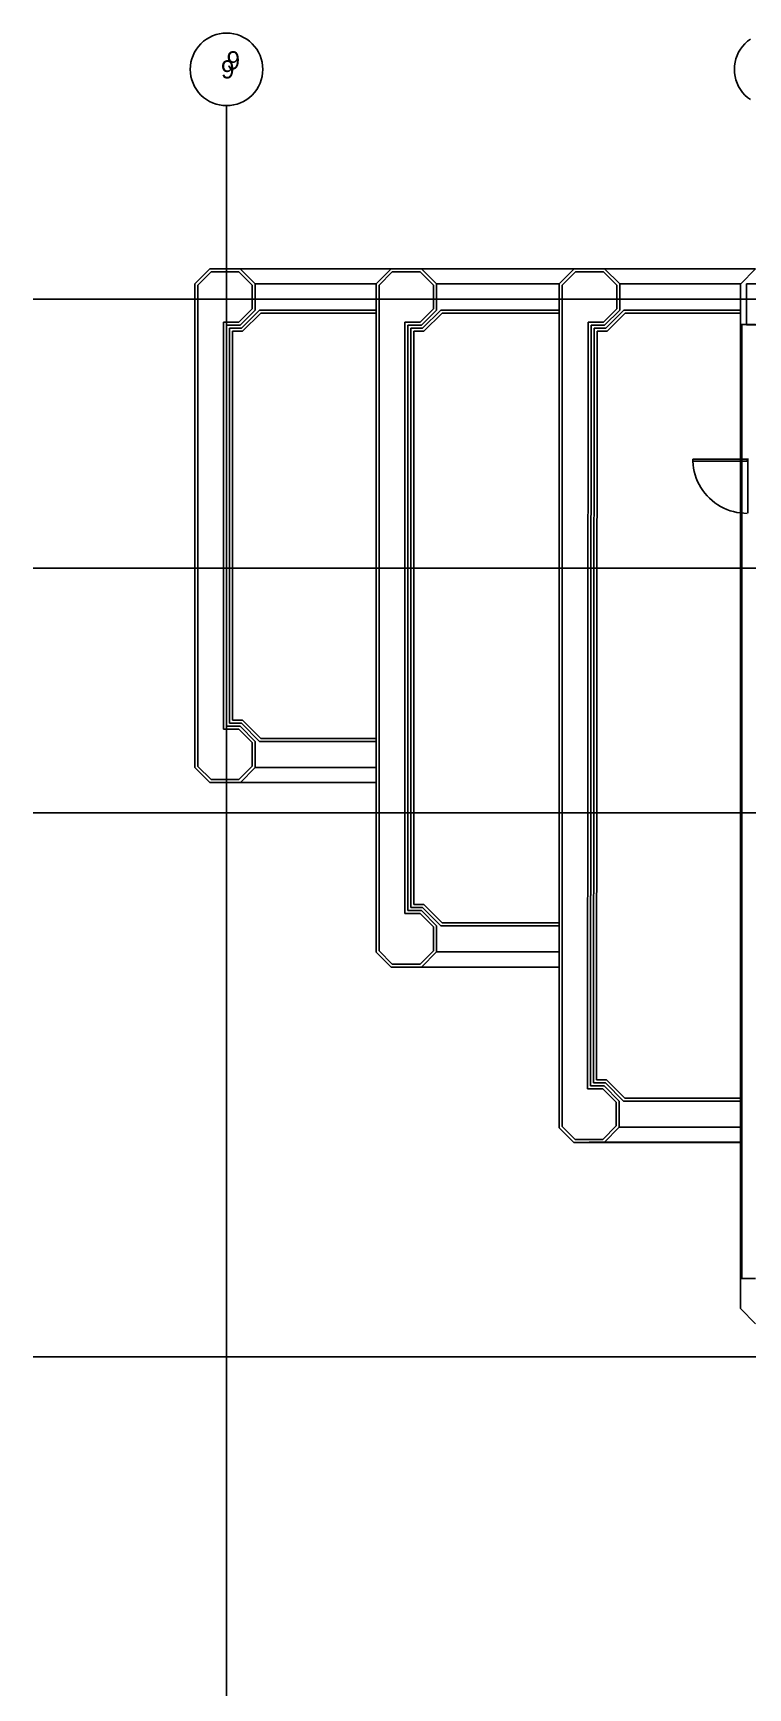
# Model space of a CAD drawing. Header units: millimetres. Extents: x 18694 to 89916, y 18694 to 89916.
# Drawn here: x 18694 to 30708, y 62103 to 89916 of the extents above; entities that cross this region are included whole.
import ezdxf

# ---------------------------------------------------------------- set-up
doc = ezdxf.new("R2010")
doc.units = ezdxf.units.MM
doc.layers.get('0').update_dxf_attribs({"linetype": 'CONTINUOUS'})
for name, color, linetype in [('E-B-FURR', 7, 'CONTINUOUS'), ('E-B-GLAZ', 7, 'CONTINUOUS'), ('E-B-SHEL', 7, 'CONTINUOUS'), ('E-C-HEAD', 7, 'CONTINUOUS'), ('E-F-TERR', 7, 'CONTINUOUS'), ('GRIDLN', 7, 'CONTINUOUS')]:
    doc.layers.add(name, color=color, linetype=linetype)

msp = doc.modelspace()

# ---------------------------------------------------------------- linework, layer by layer
for p, q in [((29781.500152, 82757.257802), (30695.900152, 82757.257802)), ((29781.500152, 82757.257802), (29781.500152, 82719.157802)), ((29781.500152, 82719.157802), (30695.900152, 82719.157802)), ((30695.900152, 82757.257802), (30695.900152, 82719.157802))]:
    msp.add_line(p, q)
msp.add_lwpolyline([(22555.2, 89306.4), (22552.264609, 89366.151249), (22543.486707, 89425.32706), (22528.950829, 89483.357539), (22508.796963, 89539.68382), (22483.219203, 89593.763451), (22452.463876, 89645.075614), (22416.827172, 89693.126146), (22376.652294, 89737.452294), (22332.326146, 89777.627172), (22284.275614, 89813.263876), (22232.963451, 89844.019203), (22178.88382, 89869.596963), (22122.557539, 89889.750829), (22064.52706, 89904.286707), (22005.351249, 89913.064609), (21945.6, 89916), (21885.848751, 89913.064609), (21826.67294, 89904.286707), (21768.642461, 89889.750829), (21712.31618, 89869.596963), (21658.236549, 89844.019203), (21606.924386, 89813.263876), (21558.873854, 89777.627172), (21514.547706, 89737.452294), (21474.372828, 89693.126146), (21438.736124, 89645.075614), (21407.980797, 89593.763451), (21382.403037, 89539.68382), (21362.249171, 89483.357539), (21347.713293, 89425.32706), (21338.935391, 89366.151249), (21336, 89306.4), (21338.935391, 89246.648751), (21347.713293, 89187.47294), (21362.249171, 89129.442461), (21382.403037, 89073.11618), (21407.980797, 89019.036549), (21438.736124, 88967.724386), (21474.372828, 88919.673854), (21514.547706, 88875.347706), (21558.873854, 88835.172828), (21606.924386, 88799.536124), (21658.236549, 88768.780797), (21712.31618, 88743.203037), (21768.642461, 88723.049171), (21826.67294, 88708.513293), (21885.848751, 88699.735391), (21945.6, 88696.8), (22005.351249, 88699.735391), (22064.52706, 88708.513293), (22122.557539, 88723.049171), (22178.88382, 88743.203037), (22232.963451, 88768.780797), (22284.275614, 88799.536124), (22332.326146, 88835.172828), (22376.652294, 88875.347706), (22416.827172, 88919.673854), (22452.463876, 88967.724386), (22483.219203, 89019.036549), (22508.796963, 89073.11618), (22528.950829, 89129.442461), (22543.486707, 89187.47294), (22552.264609, 89246.648751), (22555.2, 89306.4), (22555.2, 89306.4)], close=True)
for points in [[(30750.924386, 89813.263876), (30702.873854, 89777.627172), (30658.547706, 89737.452294), (30618.372828, 89693.126146), (30582.736124, 89645.075614), (30551.980797, 89593.763451), (30526.403037, 89539.68382), (30506.249171, 89483.357539), (30491.713293, 89425.32706), (30482.935391, 89366.151249), (30480, 89306.4), (30482.935391, 89246.648751), (30491.713293, 89187.47294), (30506.249171, 89129.442461), (30526.403037, 89073.11618), (30551.980797, 89019.036549), (30582.736124, 88967.724386), (30618.372828, 88919.673854), (30658.547706, 88875.347706), (30702.873854, 88835.172828), (30750.924386, 88799.536124)], [(30695.900152, 81842.857802), (30637.678806, 81844.713209), (30579.693732, 81850.2719), (30522.180247, 81859.511316), (30465.371751, 81872.393962), (30409.498785, 81888.867558), (30354.788091, 81908.865251), (30301.461696, 81932.305886), (30249.736009, 81959.094337), (30199.820944, 81989.121891), (30151.919064, 82022.26669), (30106.224766, 82058.394226), (30062.923485, 82097.357887), (30022.190947, 82138.99955), (29984.192452, 82183.150226), (29949.082206, 82229.630742), (29917.002693, 82278.252471), (29888.084097, 82328.818098), (29862.443776, 82381.122416), (29840.185784, 82434.953165), (29821.400447, 82490.091889), (29806.164, 82546.314825), (29794.538277, 82603.393808), (29786.570455, 82661.097201), (29782.29287, 82719.190833)]]:
    msp.add_lwpolyline(points)
at = {"layer": 'E-B-FURR', "color": 6}
msp.add_lwpolyline([(31498.821407, 85699.6), (30686.021407, 85699.6), (30686.021407, 85013.8), (31498.821407, 85013.8), (31498.821407, 85699.6), (31498.821407, 85699.6)], close=True, dxfattribs=at)
at = {"layer": 'E-B-GLAZ', "color": 8}
for p, q in [((30581.6, 68986.4), (30581.6, 85016.45844)), ((30607, 68986.4), (30607, 85016.45844)), ((30581.6, 71272.4), (28041.6, 71272.4))]:
    msp.add_line(p, q, dxfattribs=at)
at = {"layer": 'E-B-SHEL', "color": 2}
for p, q in [((30836.61346, 85953.6), (30581.6, 85698.58654)), ((30581.6, 85698.58654), (30581.6, 85016.45844)), ((30835.6, 85016.45844), (30581.6, 85016.45844)), ((30581.6, 68986.4), (30581.6, 68478.4)), ((30835.6, 68986.4), (30581.6, 68986.4)), ((30581.6, 68478.4), (30835.6, 68224.4))]:
    msp.add_line(p, q, dxfattribs=at)
at = {"layer": 'E-C-HEAD', "color": 5}
msp.add_line((30707.560429, 81849.241559), (30707.560429, 82763.641559), dxfattribs=at)
at = {"layer": 'E-F-TERR', "color": 4}
for p, q in [((21412.2, 85701.539087), (21664.260913, 85953.6)), ((21664.260913, 85953.6), (21412.2, 85701.539087)), ((22172.260913, 85953.6), (21664.260913, 85953.6)), ((22172.260913, 85953.6), (21664.260913, 85953.6)), ((21930.960913, 85953.6), (21664.260913, 85953.6)), ((24745.165521, 85953.6), (22061.806676, 85953.6)), ((22428.2, 85699.724054), (22174.2, 85953.724054)), ((24458.55789, 85701.539087), (24710.618829, 85953.6)), ((24710.618829, 85953.6), (24458.55789, 85701.539087)), ((24977.318829, 85953.6), (24710.618829, 85953.6)), ((25218.618829, 85953.6), (24710.618829, 85953.6)), ((25218.618829, 85953.6), (24710.618829, 85953.6)), ((30836.61346, 85953.6), (25108.164566, 85953.6)), ((25474.55789, 85699.724054), (25220.55789, 85953.724054)), ((27789.584324, 85953.6), (27537.523411, 85701.539087)), ((27537.523411, 85701.539087), (27789.584324, 85953.6)), ((28297.584324, 85953.6), (27789.584324, 85953.6)), ((28297.584324, 85953.6), (27789.584324, 85953.6)), ((28056.284324, 85953.6), (27789.584324, 85953.6)), ((28553.523411, 85699.724054), (28299.523411, 85953.724054)), ((21412.2, 85701.539087), (21412.2, 77569.660913)), ((21685.302959, 85902.8), (21463, 85680.497041)), ((21463, 85680.497041), (21463, 77590.702959)), ((22153.282008, 85902.8), (21685.302959, 85902.8)), ((22377.4, 85678.682008), (22153.282008, 85902.8)), ((22377.4, 85280.701574), (22377.4, 85678.682008)), ((22428.2, 85259.659529), (22428.2, 85699.724054)), ((22428.2, 85699.6), (24458.55789, 85699.6)), ((24458.55789, 85701.539087), (24458.55789, 74470.860913)), ((24731.660874, 85902.8), (24509.35789, 85680.497041)), ((24509.35789, 85680.497041), (24509.35789, 74491.902959)), ((25199.639898, 85902.8), (24731.660874, 85902.8)), ((25423.75789, 85678.682008), (25199.639898, 85902.8)), ((25423.75789, 85280.701574), (25423.75789, 85678.682008)), ((25474.55789, 85259.659529), (25474.55789, 85699.724054)), ((25474.55789, 85699.6), (27537.523411, 85699.6)), ((27537.523411, 85701.539087), (27537.523411, 71515.683283)), ((27810.62637, 85902.8), (27588.323411, 85680.497041)), ((27588.323411, 85680.497041), (27588.323411, 71536.725329)), ((28278.605419, 85902.8), (27810.62637, 85902.8)), ((28502.723411, 85678.682008), (28278.605419, 85902.8)), ((28502.723411, 85280.701574), (28502.723411, 85678.682008)), ((28553.523411, 85259.659529), (28553.523411, 85699.724054)), ((28553.523411, 85699.6), (30582.61346, 85699.6)), ((22153.157954, 85056.459529), (22377.4, 85280.701574)), ((22174.2, 85005.659529), (22428.2, 85259.659529)), ((22195.242046, 84954.859529), (22500.042046, 85259.659529)), ((22216.284092, 84904.059529), (22521.084092, 85208.859529)), ((22500.042046, 85259.659529), (24458.55789, 85259.659529)), ((22521.084092, 85208.859529), (24458.55789, 85208.859529)), ((25199.515844, 85056.459529), (25423.75789, 85280.701574)), ((25220.55789, 85005.659529), (25474.55789, 85259.659529)), ((25241.599961, 84954.859529), (25546.399961, 85259.659529)), ((25262.642007, 84904.059529), (25567.442007, 85208.859529)), ((25546.399961, 85259.659529), (27537.523411, 85259.659529)), ((25567.442007, 85208.859529), (27537.523411, 85208.859529)), ((28278.481365, 85056.459529), (28502.723411, 85280.701574)), ((28299.523411, 85005.659529), (28553.523411, 85259.659529)), ((28320.565457, 84954.859529), (28625.365457, 85259.659529)), ((28341.607503, 84904.059529), (28646.407503, 85208.859529)), ((28625.365457, 85259.659529), (30581.6, 85259.659529)), ((28646.407503, 85208.859529), (30581.6, 85208.859529)), ((21894.8, 85056.459529), (21894.8, 78214.740471)), ((22153.157954, 85056.459529), (21894.8, 85056.459529)), ((21945.6, 78265.540471), (21945.6, 85005.659529)), ((22174.2, 85005.659529), (21945.6, 85005.659529)), ((21996.4, 78316.340471), (21996.4, 84954.859529)), ((22195.242046, 84954.859529), (21996.4, 84954.859529)), ((22047.2, 78367.140471), (22047.2, 84904.059529)), ((22216.284092, 84904.059529), (22047.2, 84904.059529)), ((24942.8, 85056.459529), (24942.8, 75115.940471)), ((25199.515844, 85056.459529), (24942.8, 85056.459529)), ((24991.95789, 75166.740471), (24991.95789, 85005.659529)), ((25220.55789, 85005.659529), (24991.95789, 85005.659529)), ((25042.75789, 75217.540471), (25042.75789, 84954.859529)), ((25241.599961, 84954.859529), (25042.75789, 84954.859529)), ((25093.55789, 75268.340471), (25093.55789, 84904.059529)), ((25262.642007, 84904.059529), (25093.55789, 84904.059529)), ((28021.765521, 85056.459529), (28013.379025, 72169.149337)), ((28278.481365, 85056.459529), (28021.765521, 85056.459529)), ((28062.536941, 72219.949337), (28070.923411, 85005.659529)), ((28299.523411, 85005.659529), (28070.923411, 85005.659529)), ((28113.336941, 72270.749337), (28121.723411, 84954.859529)), ((28320.565457, 84954.859529), (28121.723411, 84954.859529)), ((28164.136941, 72321.549337), (28172.523411, 84904.059529)), ((28341.607503, 84904.059529), (28172.523411, 84904.059529)), ((22153.157954, 78214.740471), (21894.8, 78214.740471)), ((22174.2, 78265.540471), (21945.6, 78265.540471)), ((22195.242046, 78316.340471), (21996.4, 78316.340471)), ((22216.284092, 78367.140471), (22047.2, 78367.140471)), ((22153.157954, 78214.740471), (22377.4, 77990.498426)), ((22174.2, 78265.540471), (22428.2, 78011.540471)), ((22195.242046, 78316.340471), (22500.042046, 78011.540471)), ((22216.284092, 78367.140471), (22521.084092, 78062.340471)), ((22377.4, 77990.498426), (22377.4, 77592.517992)), ((22428.2, 78011.540471), (22428.2, 77571.475946)), ((22500.042046, 78011.540471), (24458.55789, 78011.540471)), ((22521.084092, 78062.340471), (24458.55789, 78062.340471)), ((21412.2, 77569.660913), (21664.260913, 77317.6)), ((21664.260913, 77317.6), (21412.2, 77569.660913)), ((21685.302959, 77368.4), (21463, 77590.702959)), ((22153.282008, 77368.4), (21685.302959, 77368.4)), ((22377.4, 77592.517992), (22153.282008, 77368.4)), ((22428.2, 77571.475946), (22174.2, 77317.475946)), ((22428.2, 77571.6), (24458.55789, 77571.6)), ((22172.260913, 77317.6), (21664.260913, 77317.6)), ((22172.260913, 77317.6), (21664.260913, 77317.6)), ((21930.960913, 77317.6), (21664.260913, 77317.6)), ((24458.55789, 77317.6), (22061.806676, 77317.6)), ((25199.515844, 75115.940471), (24942.8, 75115.940471)), ((25220.55789, 75166.740471), (24991.95789, 75166.740471)), ((25241.599961, 75217.540471), (25042.75789, 75217.540471)), ((25262.642007, 75268.340471), (25093.55789, 75268.340471)), ((25199.515844, 75115.940471), (25423.75789, 74891.698426)), ((25220.55789, 75166.740471), (25474.55789, 74912.740471)), ((25241.599961, 75217.540471), (25546.399961, 74912.740471)), ((25262.642007, 75268.340471), (25567.442007, 74963.540471)), ((25423.75789, 74891.698426), (25423.75789, 74493.717992)), ((25474.55789, 74912.740471), (25474.55789, 74472.675946)), ((25546.399961, 74912.740471), (27537.408095, 74912.740471)), ((25567.442007, 74963.540471), (27537.408095, 74963.540471)), ((24710.618829, 74218.8), (24458.55789, 74470.860913)), ((24731.660874, 74269.6), (24509.35789, 74491.902959)), ((25199.639898, 74269.6), (24731.660874, 74269.6)), ((25423.75789, 74493.717992), (25199.639898, 74269.6)), ((25474.55789, 74472.675946), (25220.55789, 74218.675946)), ((25474.55789, 74472.8), (27537.523411, 74472.8)), ((25218.618829, 74218.8), (24710.618829, 74218.8)), ((25218.618829, 74218.8), (24710.618829, 74218.8)), ((27537.523411, 74218.8), (25108.164566, 74218.8)), ((28333.221032, 72321.549337), (28164.136941, 72321.549337)), ((28333.221032, 72321.549337), (28638.021032, 72016.749337)), ((28270.094869, 72169.149337), (28013.379025, 72169.149337)), ((28291.136941, 72219.949337), (28062.536941, 72219.949337)), ((28312.178986, 72270.749337), (28113.336941, 72270.749337)), ((28270.094869, 72169.149337), (28494.336941, 71944.907291)), ((28291.136941, 72219.949337), (28545.136941, 71965.949337)), ((28312.178986, 72270.749337), (28616.978986, 71965.949337)), ((28494.336941, 71944.907291), (28494.336941, 71546.926858)), ((28545.136941, 71965.949337), (28545.136941, 71525.884786)), ((28616.978986, 71965.949337), (30607.98712, 71965.949337)), ((28638.021032, 72016.749337), (30607.98712, 72016.749337)), ((27781.197854, 71272.008865), (27529.136941, 71524.069779)), ((27802.2399, 71322.808865), (27579.936941, 71545.111824)), ((28494.336941, 71546.926858), (28270.218948, 71322.808865)), ((28545.136941, 71525.884786), (28291.136941, 71271.884786)), ((28545.136941, 71526.008865), (30608.102436, 71526.008865)), ((28289.197854, 71272.008865), (27781.197854, 71272.008865)), ((28289.197854, 71272.008865), (27781.197854, 71272.008865)), ((28270.218948, 71322.808865), (27802.2399, 71322.808865)), ((30608.102436, 71272.008865), (28178.743617, 71272.008865))]:
    msp.add_line(p, q, dxfattribs=at)
at = {"layer": 'GRIDLN', "color": 9}
for p, q in [((21945.6, 88696.8), (21945.6, 18694.4)), ((88696.8, 85445.6), (18694.4, 85445.6)), ((88696.8, 80924.4), (18694.4, 80924.4)), ((88696.8, 76809.6), (18694.4, 76809.6)), ((88696.8, 67665.6), (18694.4, 67665.6))]:
    msp.add_line(p, q, dxfattribs=at)

# ---------------------------------------------------------------- texts
for p in [(21945.6, 89306.4), (21851.257143, 89154)]:
    msp.add_text('9', height=304.8).set_placement(p)

doc.saveas('drawing.dxf')
